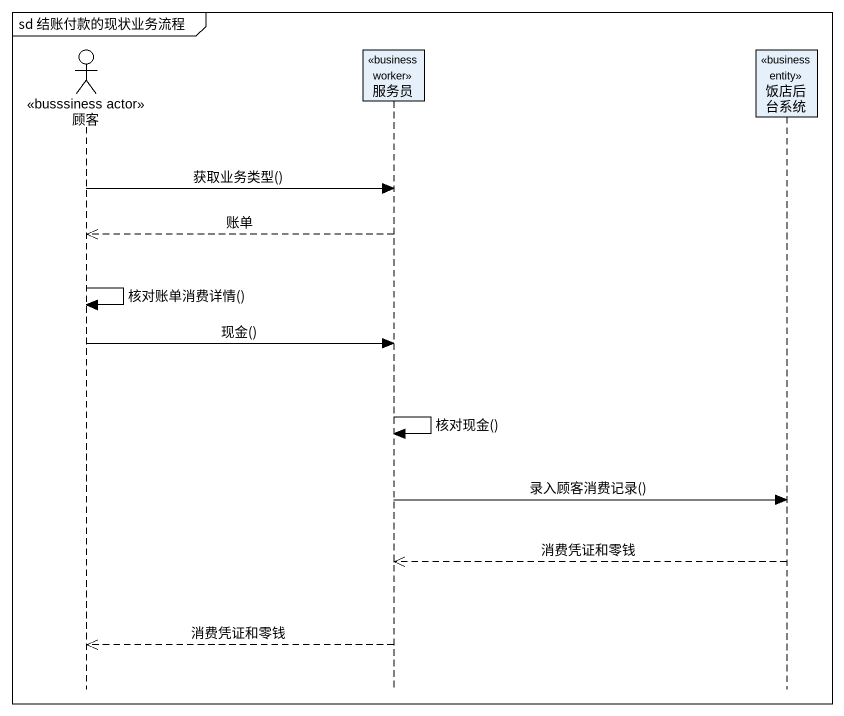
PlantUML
@startuml
mainframe sd 结账付款的现状业务流程
hide footbox
actor 顾客 <<busssiness actor>>
participant 服务员 <<business worker>>
participant 饭店后台系统 <<business entity>>

顾客 -> 服务员 : 获取业务类型()
服务员 -->> 顾客 : 账单
顾客 -> 顾客 : 核对账单消费详情()
顾客 -> 服务员 : 现金()
服务员 -> 服务员 : 核对现金()
服务员 -> 饭店后台系统 : 录入顾客消费记录()
饭店后台系统 -->> 服务员 : 消费凭证和零钱
服务员 -->> 顾客 : 消费凭证和零钱
@enduml
